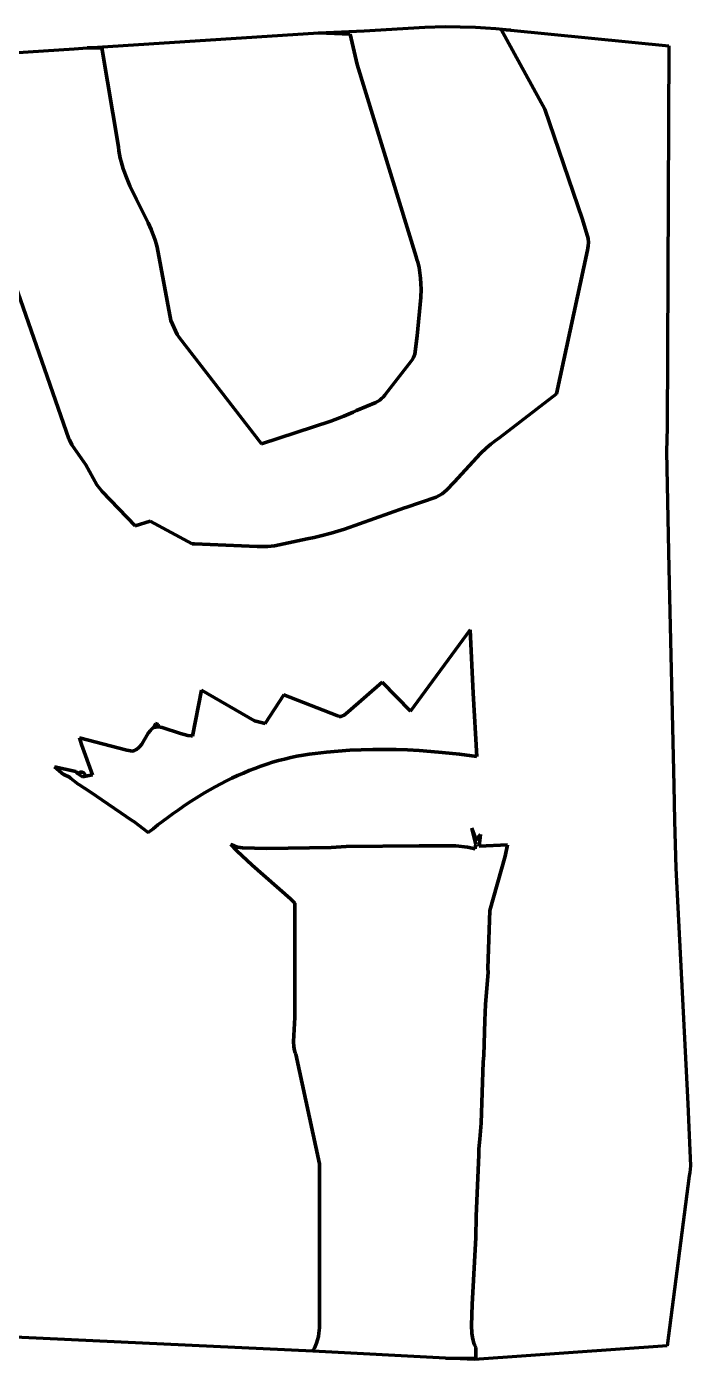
# Model space of a CAD drawing. Header units: millimetres. Extents: x 0.3 to 27.9, y 0.2 to 6.3.
# Drawn here: x 3.53 to 6.55, y 0.2 to 6.25 of the extents above; entities that cross this region are included whole.
import ezdxf

# ---------------------------------------------------------------- set-up
doc = ezdxf.new("R2010")
doc.units = ezdxf.units.MM
for name, color, linetype, lineweight in [('color#263997ff', 7, 'CONTINUOUS', 100), ('color#88d3e6ff', 7, 'CONTINUOUS', 100), ('color#ee1b2cff', 7, 'CONTINUOUS', 100), ('color#fbf205ff', 7, 'CONTINUOUS', 100), ('color#ffffffff', 7, 'CONTINUOUS', 100)]:
    doc.layers.add(name, color=color, linetype=linetype, lineweight=lineweight)

msp = doc.modelspace()

# ---------------------------------------------------------------- linework, layer by layer
at = {"layer": 'color#263997ff'}
for p, q in [((5.6917, 6.2405), (5.7364, 6.2378)), ((5.8905, 5.8782), (5.6917, 6.2405)), ((3.8085, 6.1579), (4.8619, 6.2246)), ((4.8619, 6.2246), (5.0046, 6.2198)), ((5.0046, 6.2198), (5.0375, 6.0817)), ((5.7364, 6.2378), (6.4551, 6.1661)), ((3.8756, 6.1576), (3.8085, 6.1579)), ((3.9514, 5.7068), (3.8756, 6.1576)), ((6.4551, 6.1661), (6.4479, 4.4308)), ((5.0375, 6.0817), (5.3052, 5.2074)), ((6.0619, 5.3771), (5.8905, 5.8782)), ((3.9533, 5.6897), (3.9514, 5.7068)), ((3.956, 5.6729), (3.9533, 5.6897)), ((3.9592, 5.6563), (3.956, 5.6729)), ((3.9631, 5.6398), (3.9592, 5.6563)), ((3.9676, 5.6236), (3.9631, 5.6398)), ((3.9725, 5.6076), (3.9676, 5.6236)), ((3.9779, 5.5917), (3.9725, 5.6076)), ((3.9838, 5.5759), (3.9779, 5.5917)), ((3.99, 5.5603), (3.9838, 5.5759)), ((4.0035, 5.5293), (3.99, 5.5603)), ((4.033, 5.4683), (4.0035, 5.5293)), ((4.0858, 5.3617), (4.033, 5.4683)), ((3.3778, 5.3761), (3.7257, 4.3792)), ((4.0994, 5.3307), (4.0858, 5.3617)), ((6.0878, 5.2912), (6.0619, 5.3771)), ((4.1058, 5.3151), (4.0994, 5.3307)), ((4.1118, 5.2993), (4.1058, 5.3151)), ((4.1174, 5.2834), (4.1118, 5.2993)), ((4.1225, 5.2673), (4.1174, 5.2834)), ((6.0895, 5.2716), (6.0878, 5.2912)), ((6.0889, 5.2568), (6.0895, 5.2716)), ((4.1272, 5.251), (4.1225, 5.2673)), ((4.1897, 4.9171), (4.1272, 5.251)), ((5.9445, 4.585), (6.0848, 5.237)), ((6.0848, 5.237), (6.0873, 5.2469)), ((6.0873, 5.2469), (6.0889, 5.2568)), ((5.3052, 5.2074), (5.3092, 5.1954)), ((5.3092, 5.1954), (5.3128, 5.1833)), ((5.3128, 5.1833), (5.3159, 5.1711)), ((5.3159, 5.1711), (5.3186, 5.1589)), ((5.3186, 5.1589), (5.3209, 5.1467)), ((5.3209, 5.1467), (5.3228, 5.1344)), ((5.3228, 5.1344), (5.3244, 5.1221)), ((5.3244, 5.1221), (5.3256, 5.1097)), ((5.3256, 5.1097), (5.3272, 5.0849)), ((5.3276, 5.06), (5.3265, 5.0225)), ((5.3272, 5.0849), (5.3276, 5.06)), ((5.3265, 5.0225), (5.3107, 4.8478)), ((4.2182, 4.8542), (4.1897, 4.9171)), ((4.2291, 4.8396), (4.2182, 4.8542)), ((5.3107, 4.8478), (5.2997, 4.7653)), ((4.6015, 4.3564), (4.2291, 4.8396)), ((5.2821, 4.7327), (5.1661, 4.5822)), ((5.2874, 4.7394), (5.2821, 4.7327)), ((5.2937, 4.7501), (5.2874, 4.7394)), ((5.2997, 4.7653), (5.2937, 4.7501)), ((5.1218, 4.5453), (5.0336, 4.5081)), ((5.1396, 4.5563), (5.1218, 4.5453)), ((5.1479, 4.5627), (5.1396, 4.5563)), ((5.1556, 4.5698), (5.1479, 4.5627)), ((5.1628, 4.5778), (5.1556, 4.5698)), ((5.1661, 4.5822), (5.1628, 4.5778)), ((5.6859, 4.3858), (5.9445, 4.585)), ((5.0193, 4.5014), (4.9758, 4.4825)), ((5.0336, 4.5081), (5.0193, 4.5014)), ((4.9169, 4.4596), (4.6015, 4.3564)), ((4.9758, 4.4825), (4.9169, 4.4596)), ((6.4479, 4.4308), (6.445, 4.3206)), ((3.7257, 4.3792), (3.7275, 4.3746)), ((3.7275, 4.3746), (3.7381, 4.3529)), ((5.6454, 4.3553), (5.6652, 4.371)), ((5.6652, 4.371), (5.6754, 4.3786)), ((5.6754, 4.3786), (5.6859, 4.3858)), ((3.7381, 4.3529), (3.8023, 4.262)), ((5.4785, 4.1827), (5.5988, 4.3127)), ((5.5988, 4.3127), (5.6263, 4.3388)), ((5.6263, 4.3388), (5.6454, 4.3553)), ((6.445, 4.3206), (6.4551, 3.7919)), ((3.8023, 4.262), (3.8522, 4.1709)), ((5.443, 4.1467), (5.4785, 4.1827)), ((3.8522, 4.1709), (3.8767, 4.1398)), ((3.8767, 4.1398), (4.0267, 3.9837)), ((5.3965, 4.1153), (5.4246, 4.1295)), ((5.4246, 4.1295), (5.443, 4.1467)), ((4.9801, 3.9699), (5.2531, 4.0658)), ((5.2531, 4.0658), (5.2589, 4.0682)), ((5.2589, 4.0682), (5.3965, 4.1153)), ((4.0267, 3.9837), (4.0959, 4.0054)), ((4.0959, 4.0054), (4.2862, 3.9032)), ((4.8408, 3.9319), (4.8722, 3.9389)), ((4.8722, 3.9389), (4.9187, 3.9512)), ((4.9187, 3.9512), (4.9801, 3.9699)), ((4.2862, 3.9032), (4.2963, 3.9021)), ((4.2963, 3.9021), (4.5822, 3.891)), ((4.5822, 3.891), (4.5902, 3.8903)), ((4.5902, 3.8903), (4.6062, 3.8897)), ((4.6062, 3.8897), (4.63, 3.8904)), ((4.63, 3.8904), (4.6615, 3.8938)), ((4.6615, 3.8938), (4.8092, 3.9258)), ((4.8092, 3.9258), (4.8408, 3.9319)), ((6.4551, 3.7919), (6.4775, 2.8044)), ((5.5512, 3.5109), (5.2802, 3.1424)), ((5.5655, 3.223), (5.5512, 3.5109)), ((5.1516, 3.2734), (4.9969, 3.1392)), ((5.2802, 3.1424), (5.1516, 3.2734)), ((4.3283, 3.2379), (4.2884, 3.0289)), ((4.5695, 3.098), (4.3283, 3.2379)), ((4.7032, 3.2161), (4.6191, 3.0857)), ((4.9447, 3.1229), (4.7032, 3.2161)), ((5.5815, 2.9357), (5.5655, 3.223)), ((4.6191, 3.0857), (4.5695, 3.098)), ((4.9487, 3.1202), (4.9447, 3.1229)), ((4.9548, 3.1179), (4.9487, 3.1202)), ((4.9626, 3.1174), (4.9548, 3.1179)), ((4.9775, 3.1234), (4.9626, 3.1174)), ((4.9969, 3.1392), (4.9775, 3.1234)), ((4.0869, 3.0415), (4.0567, 2.9924)), ((4.0962, 3.0537), (4.0869, 3.0415)), ((4.1031, 3.061), (4.0962, 3.0537)), ((4.1069, 3.0643), (4.1031, 3.061)), ((4.1109, 3.0673), (4.1069, 3.0643)), ((4.1201, 3.086), (4.1109, 3.0673)), ((4.1321, 3.0812), (4.1201, 3.086)), ((4.133, 3.0701), (4.1321, 3.0812)), ((4.1494, 3.0677), (4.133, 3.0701)), ((4.2339, 3.0402), (4.1494, 3.0677)), ((4.2661, 3.0316), (4.2339, 3.0402)), ((4.2827, 3.0293), (4.2661, 3.0316)), ((4.2884, 3.0289), (4.2827, 3.0293)), ((3.9895, 2.9654), (3.7737, 3.0202)), ((3.7737, 3.0202), (3.783, 2.9909)), ((3.783, 2.9909), (3.8328, 2.8526)), ((4.0368, 2.971), (4.0329, 2.9682)), ((4.0405, 2.974), (4.0368, 2.971)), ((4.0475, 2.9807), (4.0405, 2.974)), ((4.0567, 2.9924), (4.0475, 2.9807)), ((4.0146, 2.9607), (3.9895, 2.9654)), ((4.0196, 2.962), (4.0146, 2.9607)), ((4.0243, 2.9637), (4.0196, 2.962)), ((4.0287, 2.9658), (4.0243, 2.9637)), ((4.0329, 2.9682), (4.0287, 2.9658)), ((4.6254, 2.9008), (4.6524, 2.9094)), ((4.6524, 2.9094), (4.6797, 2.9172)), ((4.6797, 2.9172), (4.7072, 2.9245)), ((4.7072, 2.9245), (4.7349, 2.931)), ((4.7349, 2.931), (4.7628, 2.9368)), ((4.7628, 2.9368), (4.791, 2.9419)), ((4.791, 2.9419), (4.8193, 2.9462)), ((4.8193, 2.9462), (4.8455, 2.9497)), ((4.8455, 2.9497), (4.8979, 2.9557)), ((4.8979, 2.9557), (4.9505, 2.9605)), ((4.9505, 2.9605), (5.0031, 2.9641)), ((5.0031, 2.9641), (5.0557, 2.9665)), ((5.0557, 2.9665), (5.1084, 2.9679)), ((5.1084, 2.9679), (5.1611, 2.9681)), ((5.1611, 2.9681), (5.2139, 2.9674)), ((5.2139, 2.9674), (5.2666, 2.9656)), ((5.2666, 2.9656), (5.3193, 2.9628)), ((5.3193, 2.9628), (5.3719, 2.9591)), ((5.3719, 2.9591), (5.4244, 2.9545)), ((5.4244, 2.9545), (5.5031, 2.946)), ((5.5031, 2.946), (5.5815, 2.9357)), ((3.7572, 2.8677), (3.6594, 2.8894)), ((3.6594, 2.8894), (3.7013, 2.8546)), ((3.7013, 2.8546), (3.703, 2.8535)), ((3.703, 2.8535), (3.7275, 2.8414)), ((3.7641, 2.8584), (3.7572, 2.8677)), ((3.7756, 2.8639), (3.7641, 2.8584)), ((3.7852, 2.8652), (3.7756, 2.8639)), ((3.7928, 2.8622), (3.7852, 2.8652)), ((3.7986, 2.8551), (3.7928, 2.8622)), ((3.8019, 2.846), (3.7986, 2.8551)), ((3.8328, 2.8526), (3.8019, 2.846)), ((4.4676, 2.8372), (4.4933, 2.8492)), ((4.4933, 2.8492), (4.5193, 2.8606)), ((4.5193, 2.8606), (4.5455, 2.8716)), ((4.5455, 2.8716), (4.5719, 2.8819)), ((4.5719, 2.8819), (4.5985, 2.8917)), ((4.5985, 2.8917), (4.6254, 2.9008)), ((3.7275, 2.8414), (3.7329, 2.8379)), ((3.7329, 2.8379), (3.7681, 2.8105)), ((3.7681, 2.8105), (3.7708, 2.8087)), ((3.7708, 2.8087), (3.8217, 2.775)), ((4.3668, 2.7843), (4.3917, 2.7982)), ((4.3917, 2.7982), (4.4168, 2.8117)), ((4.4168, 2.8117), (4.4421, 2.8247)), ((4.4421, 2.8247), (4.4676, 2.8372)), ((6.4775, 2.8044), (6.4806, 2.6433)), ((3.8217, 2.775), (4.0154, 2.6438)), ((4.2697, 2.7246), (4.2937, 2.7401)), ((4.2937, 2.7401), (4.3178, 2.7552)), ((4.3178, 2.7552), (4.3422, 2.77)), ((4.3422, 2.77), (4.3668, 2.7843)), ((4.1762, 2.6593), (4.1992, 2.6761)), ((4.1992, 2.6761), (4.2225, 2.6926)), ((4.2225, 2.6926), (4.246, 2.7088)), ((4.246, 2.7088), (4.2697, 2.7246)), ((4.0154, 2.6438), (4.0211, 2.6401)), ((4.0211, 2.6401), (4.0864, 2.5898)), ((4.0864, 2.5898), (4.1085, 2.6075)), ((4.1085, 2.6075), (4.1309, 2.625)), ((4.1309, 2.625), (4.1534, 2.6423)), ((4.1534, 2.6423), (4.1762, 2.6593)), ((5.5788, 2.5572), (5.5583, 2.6094)), ((5.5583, 2.6094), (5.5765, 2.5366)), ((6.4806, 2.6433), (6.4874, 2.4287)), ((5.5976, 2.5818), (5.5788, 2.5572)), ((5.5923, 2.5282), (5.5976, 2.5818)), ((4.4668, 2.534), (4.4616, 2.5365)), ((4.4616, 2.5365), (4.49, 2.507)), ((4.4775, 2.5295), (4.4668, 2.534)), ((4.4938, 2.5244), (4.4775, 2.5295)), ((4.49, 2.507), (4.5601, 2.442)), ((4.516, 2.5201), (4.4938, 2.5244)), ((4.6247, 2.5183), (4.516, 2.5201)), ((4.9182, 2.5221), (4.6247, 2.5183)), ((4.9872, 2.5273), (4.9182, 2.5221)), ((5.3193, 2.53), (4.9872, 2.5273)), ((5.4868, 2.5294), (5.3193, 2.53)), ((5.5393, 2.5237), (5.4868, 2.5294)), ((5.574, 2.5168), (5.5393, 2.5237)), ((5.5748, 2.5202), (5.574, 2.5168)), ((5.5765, 2.5366), (5.5748, 2.5202)), ((5.721, 2.535), (5.5923, 2.5282)), ((5.711, 2.4825), (5.721, 2.535)), ((4.5601, 2.442), (4.7341, 2.2886)), ((5.6402, 2.2357), (5.711, 2.4825)), ((6.4874, 2.4287), (6.5411, 1.3564)), ((4.7341, 2.2886), (4.7534, 2.2693)), ((4.7534, 2.2693), (4.7535, 1.7502)), ((5.632, 1.9726), (5.6402, 2.2357)), ((5.6214, 1.8093), (5.6326, 1.9562)), ((5.6326, 1.9562), (5.632, 1.9726)), ((5.6183, 1.7357), (5.6214, 1.8093)), ((4.7535, 1.7502), (4.747, 1.6398)), ((5.6129, 1.5766), (5.6183, 1.7357)), ((4.747, 1.6398), (4.7488, 1.6168)), ((4.7488, 1.6168), (4.752, 1.5997)), ((4.752, 1.5997), (4.7554, 1.5884)), ((4.7554, 1.5884), (4.7574, 1.5828)), ((4.7574, 1.5828), (4.8657, 1.0841)), ((5.6106, 1.5474), (5.6129, 1.5766)), ((5.6013, 1.2696), (5.6106, 1.5474)), ((6.5411, 1.3564), (6.5461, 1.2492)), ((5.5957, 1.1967), (5.6013, 1.2696)), ((6.5461, 1.2492), (6.5533, 1.0751)), ((5.5902, 1.1531), (5.5957, 1.1967)), ((5.5905, 1.1251), (5.5902, 1.1531)), ((5.578, 0.8466), (5.5905, 1.1251)), ((4.8657, 1.0841), (4.8651, 0.4591)), ((6.5484, 1.0299), (6.4475, 0.2577)), ((6.5507, 1.0449), (6.5484, 1.0299)), ((6.5533, 1.0751), (6.5507, 1.0449)), ((5.577, 0.749), (5.578, 0.8466)), ((5.561, 0.445), (5.577, 0.749)), ((4.8651, 0.4591), (4.8655, 0.3389)), ((5.5573, 0.3489), (5.561, 0.445)), ((4.8349, 0.2326), (2.7363, 0.3322)), ((4.8632, 0.3152), (4.8607, 0.2996)), ((4.8655, 0.3389), (4.8632, 0.3152)), ((5.5584, 0.3148), (5.5573, 0.3489)), ((5.5613, 0.2947), (5.5584, 0.3148)), ((4.8431, 0.247), (4.8392, 0.2398)), ((4.8466, 0.2542), (4.8431, 0.247)), ((4.8497, 0.2616), (4.8466, 0.2542)), ((4.8525, 0.2691), (4.8497, 0.2616)), ((4.8572, 0.2842), (4.8525, 0.2691)), ((4.8607, 0.2996), (4.8572, 0.2842)), ((5.5643, 0.2815), (5.5613, 0.2947)), ((5.5684, 0.2685), (5.5643, 0.2815)), ((5.571, 0.2621), (5.5684, 0.2685)), ((6.4475, 0.2577), (5.5704, 0.1956)), ((5.5738, 0.2558), (5.571, 0.2621)), ((5.577, 0.2495), (5.5738, 0.2558)), ((5.5774, 0.2), (5.577, 0.2495)), ((4.8392, 0.2398), (4.8349, 0.2326)), ((5.5704, 0.1956), (5.4396, 0.2011)), ((5.4396, 0.2011), (5.5774, 0.2))]:
    msp.add_line(p, q, dxfattribs=at)
at = {"layer": 'color#88d3e6ff'}
for p, q in [((5.0686, 6.2343), (5.3449, 6.2514)), ((5.3449, 6.2514), (5.4371, 6.2534)), ((5.4371, 6.2534), (5.5063, 6.2532)), ((5.5063, 6.2532), (5.5754, 6.2511)), ((5.5754, 6.2511), (5.6214, 6.2485)), ((5.6214, 6.2485), (5.6675, 6.245)), ((5.6675, 6.245), (5.7134, 6.2405)), ((5.7364, 6.2378), (5.6917, 6.2405)), ((5.6917, 6.2405), (5.8905, 5.8782)), ((5.7134, 6.2405), (5.7364, 6.2378)), ((4.8619, 6.2246), (5.0686, 6.2343)), ((5.0046, 6.2198), (4.8619, 6.2246)), ((5.0375, 6.0817), (5.0046, 6.2198)), ((3.4702, 6.135), (3.7502, 6.1531)), ((3.7502, 6.1531), (3.8085, 6.1579)), ((3.8085, 6.1579), (3.8756, 6.1576)), ((3.8756, 6.1576), (3.9514, 5.7068)), ((5.3052, 5.2074), (5.0375, 6.0817)), ((5.8905, 5.8782), (6.0619, 5.3771)), ((3.9514, 5.7068), (3.9533, 5.6897)), ((3.9533, 5.6897), (3.956, 5.6729)), ((3.956, 5.6729), (3.9592, 5.6563)), ((3.9592, 5.6563), (3.9631, 5.6398)), ((3.9631, 5.6398), (3.9676, 5.6236)), ((3.9676, 5.6236), (3.9725, 5.6076)), ((3.9725, 5.6076), (3.9779, 5.5917)), ((3.9779, 5.5917), (3.9838, 5.5759)), ((3.9838, 5.5759), (3.99, 5.5603)), ((3.99, 5.5603), (4.0035, 5.5293)), ((4.0035, 5.5293), (4.033, 5.4683)), ((4.033, 5.4683), (4.0858, 5.3617)), ((3.7257, 4.3792), (3.3778, 5.3761)), ((4.0858, 5.3617), (4.0994, 5.3307)), ((6.0619, 5.3771), (6.0878, 5.2912)), ((4.0994, 5.3307), (4.1058, 5.3151)), ((4.1058, 5.3151), (4.1118, 5.2993)), ((4.1118, 5.2993), (4.1174, 5.2834)), ((4.1174, 5.2834), (4.1225, 5.2673)), ((6.0878, 5.2912), (6.0895, 5.2716)), ((6.0895, 5.2716), (6.0889, 5.2568)), ((4.1225, 5.2673), (4.1272, 5.251)), ((4.1272, 5.251), (4.1897, 4.9171)), ((6.0848, 5.237), (5.9445, 4.585)), ((6.0873, 5.2469), (6.0848, 5.237)), ((6.0889, 5.2568), (6.0873, 5.2469)), ((5.3092, 5.1954), (5.3052, 5.2074)), ((5.3128, 5.1833), (5.3092, 5.1954)), ((5.3159, 5.1711), (5.3128, 5.1833)), ((5.3186, 5.1589), (5.3159, 5.1711)), ((5.3209, 5.1467), (5.3186, 5.1589)), ((5.3228, 5.1344), (5.3209, 5.1467)), ((5.3244, 5.1221), (5.3228, 5.1344)), ((5.3256, 5.1097), (5.3244, 5.1221)), ((5.3272, 5.0849), (5.3256, 5.1097)), ((5.3265, 5.0225), (5.3276, 5.06)), ((5.3276, 5.06), (5.3272, 5.0849)), ((5.3107, 4.8478), (5.3265, 5.0225)), ((4.1897, 4.9171), (4.2182, 4.8542)), ((4.2182, 4.8542), (4.2291, 4.8396)), ((5.2997, 4.7653), (5.3107, 4.8478)), ((4.2291, 4.8396), (4.6015, 4.3564)), ((5.1661, 4.5822), (5.2821, 4.7327)), ((5.2821, 4.7327), (5.2874, 4.7394)), ((5.2874, 4.7394), (5.2937, 4.7501)), ((5.2937, 4.7501), (5.2997, 4.7653)), ((5.0336, 4.5081), (5.1218, 4.5453)), ((5.1218, 4.5453), (5.1396, 4.5563)), ((5.1396, 4.5563), (5.1479, 4.5627)), ((5.1479, 4.5627), (5.1556, 4.5698)), ((5.1556, 4.5698), (5.1628, 4.5778)), ((5.1628, 4.5778), (5.1661, 4.5822)), ((5.9445, 4.585), (5.6859, 4.3858)), ((4.9758, 4.4825), (5.0193, 4.5014)), ((5.0193, 4.5014), (5.0336, 4.5081)), ((4.6015, 4.3564), (4.9169, 4.4596)), ((4.9169, 4.4596), (4.9758, 4.4825)), ((3.7275, 4.3746), (3.7257, 4.3792)), ((3.7381, 4.3529), (3.7275, 4.3746)), ((5.6652, 4.371), (5.6454, 4.3553)), ((5.6754, 4.3786), (5.6652, 4.371)), ((5.6859, 4.3858), (5.6754, 4.3786)), ((3.8023, 4.262), (3.7381, 4.3529)), ((5.5988, 4.3127), (5.4785, 4.1827)), ((5.6263, 4.3388), (5.5988, 4.3127)), ((5.6454, 4.3553), (5.6263, 4.3388)), ((3.8522, 4.1709), (3.8023, 4.262)), ((5.4785, 4.1827), (5.443, 4.1467)), ((3.8767, 4.1398), (3.8522, 4.1709)), ((4.0267, 3.9837), (3.8767, 4.1398)), ((5.4246, 4.1295), (5.3965, 4.1153)), ((5.443, 4.1467), (5.4246, 4.1295)), ((5.2531, 4.0658), (4.9801, 3.9699)), ((5.2589, 4.0682), (5.2531, 4.0658)), ((5.3965, 4.1153), (5.2589, 4.0682)), ((4.0959, 4.0054), (4.0267, 3.9837)), ((4.2862, 3.9032), (4.0959, 4.0054)), ((4.8722, 3.9389), (4.8408, 3.9319)), ((4.9187, 3.9512), (4.8722, 3.9389)), ((4.9801, 3.9699), (4.9187, 3.9512)), ((4.2963, 3.9021), (4.2862, 3.9032)), ((4.5822, 3.891), (4.2963, 3.9021)), ((4.5902, 3.8903), (4.5822, 3.891)), ((4.6062, 3.8897), (4.5902, 3.8903)), ((4.63, 3.8904), (4.6062, 3.8897)), ((4.6615, 3.8938), (4.63, 3.8904)), ((4.8092, 3.9258), (4.6615, 3.8938)), ((4.8408, 3.9319), (4.8092, 3.9258)), ((4.1109, 3.0673), (4.1201, 3.086)), ((4.133, 3.0701), (4.1109, 3.0673)), ((4.1201, 3.086), (4.1321, 3.0812)), ((4.1321, 3.0812), (4.133, 3.0701)), ((3.7641, 2.8584), (3.7756, 2.8639)), ((3.788, 2.8438), (3.7641, 2.8584)), ((3.7756, 2.8639), (3.7852, 2.8652)), ((3.7852, 2.8652), (3.7928, 2.8622)), ((3.7928, 2.8622), (3.7986, 2.8551)), ((3.7986, 2.8551), (3.8019, 2.846)), ((3.7275, 2.8414), (3.7304, 2.84)), ((3.7329, 2.8379), (3.7275, 2.8414)), ((3.7304, 2.84), (3.7329, 2.8379)), ((3.7681, 2.8105), (3.7708, 2.8087)), ((3.7708, 2.8087), (3.7681, 2.8105)), ((3.8019, 2.846), (3.788, 2.8438))]:
    msp.add_line(p, q, dxfattribs=at)
at = {"layer": 'color#ee1b2cff'}
for p, q in [((3.7013, 2.8546), (3.703, 2.8535)), ((3.703, 2.8535), (3.7013, 2.8546)), ((5.5583, 2.6094), (5.5788, 2.5572)), ((5.5765, 2.5366), (5.5583, 2.6094)), ((5.5788, 2.5572), (5.5976, 2.5818)), ((5.5976, 2.5818), (5.5923, 2.5282)), ((4.49, 2.507), (4.4616, 2.5365)), ((4.4616, 2.5365), (4.4668, 2.534)), ((4.4668, 2.534), (4.4775, 2.5295)), ((4.4775, 2.5295), (4.4938, 2.5244)), ((4.5601, 2.442), (4.49, 2.507)), ((4.4938, 2.5244), (4.516, 2.5201)), ((4.516, 2.5201), (4.6247, 2.5183)), ((4.6247, 2.5183), (4.9182, 2.5221)), ((4.9182, 2.5221), (4.9872, 2.5273)), ((4.9872, 2.5273), (5.3193, 2.53)), ((5.3193, 2.53), (5.4868, 2.5294)), ((5.4868, 2.5294), (5.5393, 2.5237)), ((5.5393, 2.5237), (5.574, 2.5168)), ((5.574, 2.5168), (5.5748, 2.5202)), ((5.5748, 2.5202), (5.5765, 2.5366)), ((5.5923, 2.5282), (5.721, 2.535)), ((5.721, 2.535), (5.711, 2.4825)), ((4.7341, 2.2886), (4.5601, 2.442)), ((5.711, 2.4825), (5.6402, 2.2357)), ((4.7534, 2.2693), (4.7341, 2.2886)), ((4.7535, 1.7502), (4.7534, 2.2693)), ((5.6402, 2.2357), (5.632, 1.9726)), ((5.6326, 1.9562), (5.6214, 1.8093)), ((5.632, 1.9726), (5.6326, 1.9562)), ((5.6214, 1.8093), (5.6183, 1.7357)), ((4.747, 1.6398), (4.7535, 1.7502)), ((5.6183, 1.7357), (5.6129, 1.5766)), ((4.7488, 1.6168), (4.747, 1.6398)), ((4.752, 1.5997), (4.7488, 1.6168)), ((4.7554, 1.5884), (4.752, 1.5997)), ((4.7574, 1.5828), (4.7554, 1.5884)), ((4.8657, 1.0841), (4.7574, 1.5828)), ((5.6129, 1.5766), (5.6106, 1.5474)), ((5.6106, 1.5474), (5.6013, 1.2696)), ((5.6013, 1.2696), (5.5957, 1.1967)), ((5.5957, 1.1967), (5.5902, 1.1531)), ((5.5902, 1.1531), (5.5905, 1.1251)), ((5.5905, 1.1251), (5.578, 0.8466)), ((4.8651, 0.4591), (4.8657, 1.0841)), ((5.578, 0.8466), (5.577, 0.749)), ((5.577, 0.749), (5.561, 0.445)), ((4.8655, 0.3389), (4.8651, 0.4591)), ((5.561, 0.445), (5.5573, 0.3489)), ((4.8607, 0.2996), (4.8632, 0.3152)), ((4.8632, 0.3152), (4.8655, 0.3389)), ((5.5573, 0.3489), (5.5584, 0.3148)), ((5.5584, 0.3148), (5.5613, 0.2947)), ((4.8392, 0.2398), (4.8431, 0.247)), ((4.8431, 0.247), (4.8466, 0.2542)), ((4.8466, 0.2542), (4.8497, 0.2616)), ((4.8497, 0.2616), (4.8525, 0.2691)), ((4.8525, 0.2691), (4.8572, 0.2842)), ((4.8572, 0.2842), (4.8607, 0.2996)), ((5.5613, 0.2947), (5.5643, 0.2815)), ((5.5643, 0.2815), (5.5684, 0.2685)), ((5.5684, 0.2685), (5.571, 0.2621)), ((5.571, 0.2621), (5.5738, 0.2558)), ((5.5738, 0.2558), (5.577, 0.2495)), ((5.577, 0.2495), (5.5774, 0.2)), ((4.8349, 0.2326), (4.8392, 0.2398)), ((5.4396, 0.2011), (4.8349, 0.2326)), ((5.5774, 0.2), (5.4396, 0.2011))]:
    msp.add_line(p, q, dxfattribs=at)
at = {"layer": 'color#fbf205ff'}
for p, q in [((5.2802, 3.1424), (5.5512, 3.5109)), ((5.5512, 3.5109), (5.5655, 3.223)), ((4.9969, 3.1392), (5.1516, 3.2734)), ((5.1516, 3.2734), (5.2802, 3.1424)), ((4.2884, 3.0289), (4.3283, 3.2379)), ((4.3283, 3.2379), (4.5695, 3.098)), ((4.6191, 3.0857), (4.7032, 3.2161)), ((4.7032, 3.2161), (4.9447, 3.1229)), ((5.5655, 3.223), (5.5815, 2.9357)), ((4.5695, 3.098), (4.6191, 3.0857)), ((4.9447, 3.1229), (4.9487, 3.1202)), ((4.9487, 3.1202), (4.9548, 3.1179)), ((4.9548, 3.1179), (4.9626, 3.1174)), ((4.9626, 3.1174), (4.9775, 3.1234)), ((4.9775, 3.1234), (4.9969, 3.1392)), ((4.0567, 2.9924), (4.0869, 3.0415)), ((4.0869, 3.0415), (4.0962, 3.0537)), ((4.0962, 3.0537), (4.1031, 3.061)), ((4.1031, 3.061), (4.1069, 3.0643)), ((4.1069, 3.0643), (4.1109, 3.0673)), ((4.1109, 3.0673), (4.133, 3.0701)), ((4.133, 3.0701), (4.1494, 3.0677)), ((4.1494, 3.0677), (4.2339, 3.0402)), ((4.2339, 3.0402), (4.2661, 3.0316)), ((4.2661, 3.0316), (4.2827, 3.0293)), ((4.2827, 3.0293), (4.2884, 3.0289)), ((3.783, 2.9909), (3.7737, 3.0202)), ((3.7737, 3.0202), (3.9895, 2.9654)), ((3.8328, 2.8526), (3.783, 2.9909)), ((4.0329, 2.9682), (4.0368, 2.971)), ((4.0368, 2.971), (4.0405, 2.974)), ((4.0405, 2.974), (4.0475, 2.9807)), ((4.0475, 2.9807), (4.0567, 2.9924)), ((3.9895, 2.9654), (4.0146, 2.9607)), ((4.0146, 2.9607), (4.0196, 2.962)), ((4.0196, 2.962), (4.0243, 2.9637)), ((4.0243, 2.9637), (4.0287, 2.9658)), ((4.0287, 2.9658), (4.0329, 2.9682)), ((4.6524, 2.9094), (4.6254, 2.9008)), ((4.6797, 2.9172), (4.6524, 2.9094)), ((4.7072, 2.9245), (4.6797, 2.9172)), ((4.7349, 2.931), (4.7072, 2.9245)), ((4.7628, 2.9368), (4.7349, 2.931)), ((4.791, 2.9419), (4.7628, 2.9368)), ((4.8193, 2.9462), (4.791, 2.9419)), ((4.8455, 2.9497), (4.8193, 2.9462)), ((4.8979, 2.9557), (4.8455, 2.9497)), ((4.9505, 2.9605), (4.8979, 2.9557)), ((5.0031, 2.9641), (4.9505, 2.9605)), ((5.0557, 2.9665), (5.0031, 2.9641)), ((5.1084, 2.9679), (5.0557, 2.9665)), ((5.1611, 2.9681), (5.1084, 2.9679)), ((5.2139, 2.9674), (5.1611, 2.9681)), ((5.2666, 2.9656), (5.2139, 2.9674)), ((5.3193, 2.9628), (5.2666, 2.9656)), ((5.3719, 2.9591), (5.3193, 2.9628)), ((5.4244, 2.9545), (5.3719, 2.9591)), ((5.5031, 2.946), (5.4244, 2.9545)), ((5.5815, 2.9357), (5.5031, 2.946)), ((3.7013, 2.8546), (3.6594, 2.8894)), ((3.6594, 2.8894), (3.7572, 2.8677)), ((3.703, 2.8535), (3.7013, 2.8546)), ((3.7275, 2.8414), (3.703, 2.8535)), ((3.7572, 2.8677), (3.7641, 2.8584)), ((3.7641, 2.8584), (3.788, 2.8438)), ((3.8019, 2.846), (3.8328, 2.8526)), ((4.4933, 2.8492), (4.4676, 2.8372)), ((4.5193, 2.8606), (4.4933, 2.8492)), ((4.5455, 2.8716), (4.5193, 2.8606)), ((4.5719, 2.8819), (4.5455, 2.8716)), ((4.5985, 2.8917), (4.5719, 2.8819)), ((4.6254, 2.9008), (4.5985, 2.8917)), ((3.7304, 2.84), (3.7275, 2.8414)), ((3.7329, 2.8379), (3.7304, 2.84)), ((3.7681, 2.8105), (3.7329, 2.8379)), ((3.7708, 2.8087), (3.7681, 2.8105)), ((3.8217, 2.775), (3.7708, 2.8087)), ((3.788, 2.8438), (3.8019, 2.846)), ((4.3917, 2.7982), (4.3668, 2.7843)), ((4.4168, 2.8117), (4.3917, 2.7982)), ((4.4421, 2.8247), (4.4168, 2.8117)), ((4.4676, 2.8372), (4.4421, 2.8247)), ((4.0154, 2.6438), (3.8217, 2.775)), ((4.2937, 2.7401), (4.2697, 2.7246)), ((4.3178, 2.7552), (4.2937, 2.7401)), ((4.3422, 2.77), (4.3178, 2.7552)), ((4.3668, 2.7843), (4.3422, 2.77)), ((4.1992, 2.6761), (4.1762, 2.6593)), ((4.2225, 2.6926), (4.1992, 2.6761)), ((4.246, 2.7088), (4.2225, 2.6926)), ((4.2697, 2.7246), (4.246, 2.7088)), ((4.0185, 2.6423), (4.0154, 2.6438)), ((4.0211, 2.6401), (4.0185, 2.6423)), ((4.0864, 2.5898), (4.0211, 2.6401)), ((4.1085, 2.6075), (4.0864, 2.5898)), ((4.1309, 2.625), (4.1085, 2.6075)), ((4.1534, 2.6423), (4.1309, 2.625)), ((4.1762, 2.6593), (4.1534, 2.6423))]:
    msp.add_line(p, q, dxfattribs=at)
at = {"layer": 'color#ffffffff'}
for p, q in [((4.0154, 2.6438), (4.0185, 2.6423)), ((4.0211, 2.6401), (4.0154, 2.6438)), ((4.0185, 2.6423), (4.0211, 2.6401))]:
    msp.add_line(p, q, dxfattribs=at)

doc.saveas('drawing.dxf')
